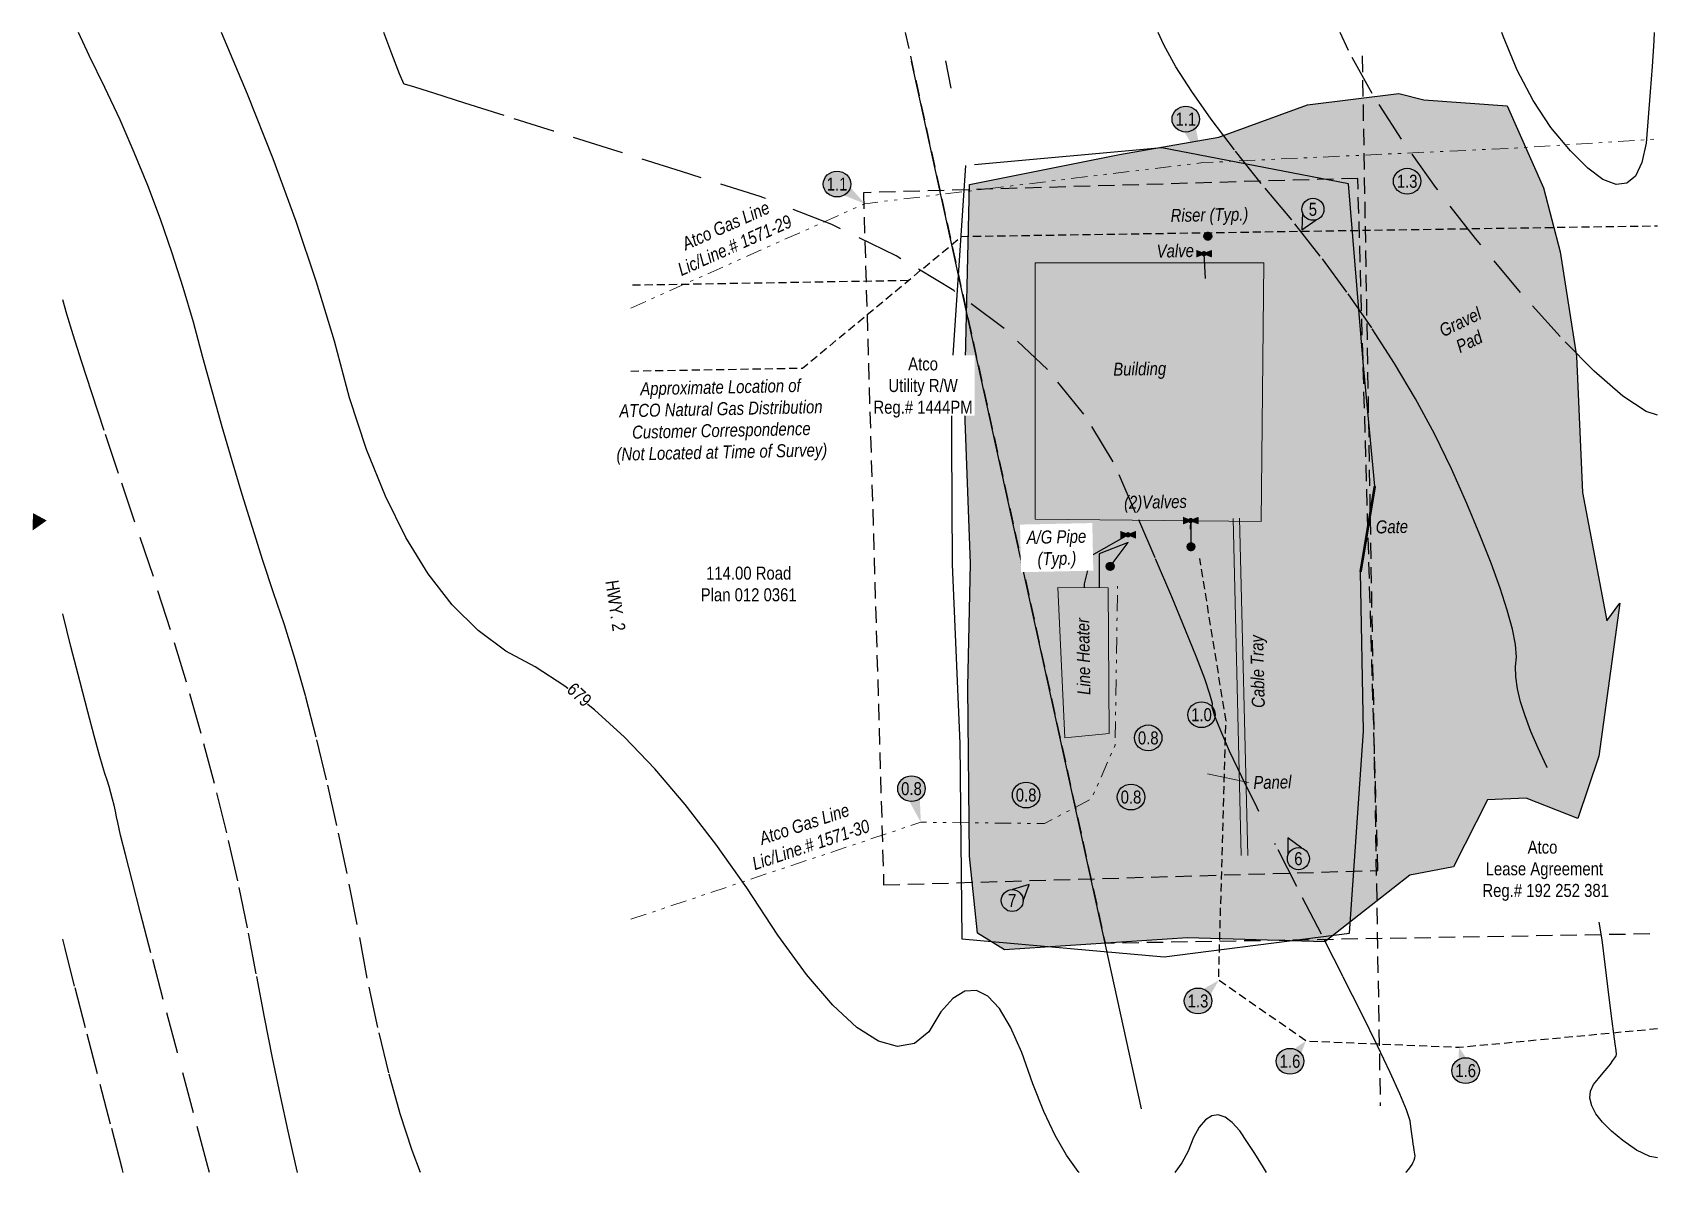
# Model space of a CAD drawing. Extents: x 74381 to 80879, y 6125508 to 6127598.
# Drawn here: x 74381 to 75633, y 6126001 to 6126879 of the extents above; entities that cross this region are included whole.
import ezdxf
from ezdxf.enums import TextEntityAlignment as Align

# ---------------------------------------------------------------- set-up
doc = ezdxf.new("R2010")
doc.units = 0
doc.header["$LTSCALE"] = 5
for name, pattern in [('CENTERLINEX33', [6.5, 2.5, -1, 0.5, -1, 0.5, -1]), ('DASHED2', [9.525, 6.35, -3.175]), ('foc-ACCESSROAD', [3.75, 2.5, -1.25]), ('foc-FLOWLINE', [3.75, 2.5, -1.25]), ('UG_PIPE', [1.875, 1.25, -0.625])]:
    doc.linetypes.add(name, pattern=pattern)
for name, color, linetype, lineweight in [('3D-CONTOURS', 7, 'Continuous', 0), ('C-EZE-T', 13, 'Continuous', 9), ('EXISTING PIPE (EXIST OR HP)', 240, 'CENTERLINEX33', 20), ('T-TEXT', 48, 'Continuous', 18)]:
    doc.layers.add(name, color=color, linetype=linetype, lineweight=lineweight)
for name, color, linetype in [('AS-FENCE-DASH', 48, 'foc-FENCE-DASH'), ('AS-PIPE-AG', 44, 'Continuous'), ('AS-PIPE-UG', 44, 'UG_PIPE'), ('AS-PIPE-UG-T', 44, 'Continuous'), ('AS-ROADS', 254, 'Continuous'), ('AS-SYMBOL', 7, 'Continuous'), ('AS-UNDERLAY-H', 141, 'Continuous'), ('C-AR', 13, 'foc-ACCESSROAD'), ('C-EZE', 13, 'foc-FLOWLINE'), ('CG-NOTES', 7, 'Continuous'), ('Contour_Line_Intermediate', 8, 'DASHED2'), ('Contour_Line_Major', 7, 'Continuous'), ('L-TITLEDB', 4, 'Continuous'), ('L-TITLEDB-T', 4, 'Continuous'), ('P-ELEVATION', 7, 'Continuous')]:
    doc.layers.add(name, color=color, linetype=linetype)
doc.styles.add('240', font='ARIALN.TTF', dxfattribs={"height": 30})
doc.styles.add('80', font='ARIALN.TTF', dxfattribs={"height": 10})
doc.styles.add('80CG', font='ARIALN.TTF', dxfattribs={"height": 10})
doc.styles.add('80L', font='ARIALN.TTF', dxfattribs={"height": 10})
doc.styles.add('foc-LtypeFont', font='ARIALN.TTF', dxfattribs={"height": 7.35})
doc.styles.get("Standard").update_dxf_attribs({"font": 'ARIALN.TTF'})
doc.linetypes.add('foc-FENCE-DASH', pattern='A,0.5,-0.5,1,-0.5,1,-0.5,1,-0.5,1,-0.5,["X",foc-LtypeFont,S=0.2,R=0,X=-0.625,Y=-0.75],-0.5', length=7.5)

# ---------------------------------------------------------------- blocks, each defined once
blk = doc.blocks.new('*U465')
at = {"layer": 'CG-NOTES', "color": 182}
blk.add_lwpolyline([(2.6, 8.1), (-8.2, 16), (-8.1, 2.6)], dxfattribs=at)
blk.add_circle((0, 0), 8.49, dxfattribs=at)
at = {"color": 182, "style": '80L'}
blk.add_attdef('#', text='', height=10, dxfattribs=at).set_placement((0, 0), align=Align.MIDDLE_CENTER)
blk = doc.blocks.new('*U467')
at = {"layer": 'CG-NOTES', "color": 182}
blk.add_lwpolyline([(8.5, -0.3), (13.1, 12.3), (0.3, 8.5)], dxfattribs=at)
blk.add_circle((0, 0), 8.49, dxfattribs=at)
at = {"color": 182, "style": '80L'}
blk.add_attdef('#', text='', height=10, dxfattribs=at).set_placement((0, 0), align=Align.MIDDLE_CENTER)
blk = doc.blocks.new('*U466')
at = {"layer": 'CG-NOTES', "color": 182}
blk.add_lwpolyline([(-8.1, -2.4), (-8.5, -15.9), (2.4, -8.1)], dxfattribs=at)
blk.add_circle((0, 0), 8.49, dxfattribs=at)
at = {"color": 182, "style": '80L'}
blk.add_attdef('#', text='', height=10, dxfattribs=at).set_placement((0, 0), align=Align.MIDDLE_CENTER)
blk = doc.blocks.new('VALVE')
h = blk.add_hatch(color=255)
h.dxf.hatch_style = 1
edge = h.paths.add_edge_path()
edge.add_line((-0.33, 0.24), (-1.2, 0.59))
edge.add_line((-1.2, 0.59), (-1.2, -0.59))
edge.add_line((-1.2, -0.59), (-0.33, -0.24))
edge.add_arc((0, 0), 0.411, 215.8775, 324.1225)
edge.add_line((0.33, -0.24), (1.2, -0.59))
edge.add_line((1.2, -0.59), (1.2, 0.59))
edge.add_line((1.2, 0.59), (0.33, 0.24))
edge.add_arc((0, 0), 0.411, 35.8775, 144.1225)
at = {"color": 48}
for p, q in [((-1.1, 0.44), (-1.1, -0.44)), ((-0.29, 0.12), (-1.1, 0.44)), ((0.29, 0.12), (1.1, 0.44)), ((1.1, 0.44), (1.1, -0.44)), ((-1.1, -0.44), (-0.29, -0.12)), ((1.1, -0.44), (0.29, -0.12))]:
    blk.add_line(p, q, dxfattribs=at)
for radius in [0.311, 0.11]:
    blk.add_circle((0, 0), radius, dxfattribs=at)
blk = doc.blocks.new('riser')
h = blk.add_hatch(color=255)
h.dxf.hatch_style = 1
edge = h.paths.add_edge_path()
edge.add_arc((0, 0), 0.7, 0, 360)
blk.add_hatch(color=48).paths.add_polyline_path([(0.58, -0.15), (-0.58, -0.15, 0.774597)])
at = {"color": 48}
blk.add_line((-0.58, -0.15), (0.58, -0.15), dxfattribs=at)
blk.add_circle((0, 0), 0.6, dxfattribs=at)
blk = doc.blocks.new('*U497')
at = {"layer": 'P-ELEVATION'}
h = blk.add_hatch(color=111, dxfattribs=at)
h.dxf.hatch_style = 1
edge = h.paths.add_edge_path()
edge.add_ellipse((0, 0), major_axis=(-10.6, 0), ratio=0.938979, start_angle=0, end_angle=360)
at = {"layer": 'P-ELEVATION', "color": 7, "flags": 128}
blk.add_lwpolyline([(0, 0, 12.5, 0, 0), (-5.1, 17.8, 0, 0, 0)], format="xyseb", dxfattribs=at)
at = {"layer": 'P-ELEVATION', "color": 7}
blk.add_ellipse((0, 0), major_axis=(-10.6, 0), ratio=0.938979, dxfattribs=at)
at = {"layer": 'P-ELEVATION', "style": '80'}
blk.add_attdef('ELEVATION', text='', height=10, dxfattribs=at).set_placement((0, 0), align=Align.MIDDLE_CENTER)
blk = doc.blocks.new('*U525')
at = {"layer": 'P-ELEVATION'}
h = blk.add_hatch(color=111, dxfattribs=at)
h.dxf.hatch_style = 1
edge = h.paths.add_edge_path()
edge.add_ellipse((0, 0), major_axis=(-10.6, 0), ratio=0.938979, start_angle=0, end_angle=360)
at = {"layer": 'P-ELEVATION', "color": 7, "flags": 128}
blk.add_lwpolyline([(0, 0, 12.5, 0, 0), (12.2, 15.7, 0, 0, 0)], format="xyseb", dxfattribs=at)
at = {"layer": 'P-ELEVATION', "color": 7}
blk.add_ellipse((0, 0), major_axis=(-10.6, 0), ratio=0.938979, dxfattribs=at)
at = {"layer": 'P-ELEVATION', "style": '80'}
blk.add_attdef('ELEVATION', text='', height=10, dxfattribs=at).set_placement((0, 0), align=Align.MIDDLE_CENTER)
blk = doc.blocks.new('*U526')
at = {"layer": 'P-ELEVATION'}
h = blk.add_hatch(color=111, dxfattribs=at)
h.dxf.hatch_style = 1
edge = h.paths.add_edge_path()
edge.add_ellipse((0, 0), major_axis=(-10.6, 0), ratio=0.938979, start_angle=0, end_angle=360)
at = {"layer": 'P-ELEVATION', "color": 7, "flags": 128}
blk.add_lwpolyline([(0, 0, 12.5, 0, 0), (15.9, 15.9, 0, 0, 0)], format="xyseb", dxfattribs=at)
at = {"layer": 'P-ELEVATION', "color": 7}
blk.add_ellipse((0, 0), major_axis=(-10.6, 0), ratio=0.938979, dxfattribs=at)
at = {"layer": 'P-ELEVATION', "style": '80'}
blk.add_attdef('ELEVATION', text='', height=10, dxfattribs=at).set_placement((0, 0), align=Align.MIDDLE_CENTER)
blk = doc.blocks.new('*U500')
at = {"layer": 'P-ELEVATION'}
h = blk.add_hatch(color=111, dxfattribs=at)
h.dxf.hatch_style = 1
edge = h.paths.add_edge_path()
edge.add_ellipse((0, 0), major_axis=(-10.6, 0), ratio=0.938979, start_angle=0, end_angle=360)
at = {"layer": 'P-ELEVATION', "color": 7, "flags": 128}
blk.add_lwpolyline([(0, 0, 12.5, 0, 0), (18.9, -4.6, 0, 0, 0)], format="xyseb", dxfattribs=at)
at = {"layer": 'P-ELEVATION', "color": 7}
blk.add_ellipse((0, 0), major_axis=(-10.6, 0), ratio=0.938979, dxfattribs=at)
at = {"layer": 'P-ELEVATION', "style": '80'}
blk.add_attdef('ELEVATION', text='', height=10, dxfattribs=at).set_placement((0, 0), align=Align.MIDDLE_CENTER)
blk = doc.blocks.new('*U524')
at = {"layer": 'P-ELEVATION'}
h = blk.add_hatch(color=111, dxfattribs=at)
h.dxf.hatch_style = 1
edge = h.paths.add_edge_path()
edge.add_ellipse((0, 0), major_axis=(-10.6, 0), ratio=0.938979, start_angle=0, end_angle=360)
at = {"layer": 'P-ELEVATION', "color": 7, "flags": 128}
blk.add_lwpolyline([(0, 0, 12.5, 0, 0), (7.2, -25.9, 0, 0, 0)], format="xyseb", dxfattribs=at)
at = {"layer": 'P-ELEVATION', "color": 7}
blk.add_ellipse((0, 0), major_axis=(-10.6, 0), ratio=0.938979, dxfattribs=at)
at = {"layer": 'P-ELEVATION', "style": '80'}
blk.add_attdef('ELEVATION', text='', height=10, dxfattribs=at).set_placement((0, 0), align=Align.MIDDLE_CENTER)
blk = doc.blocks.new('*U529')
at = {"layer": 'P-ELEVATION'}
h = blk.add_hatch(color=111, dxfattribs=at)
h.dxf.hatch_style = 1
edge = h.paths.add_edge_path()
edge.add_ellipse((0, 0), major_axis=(-10.6, 0), ratio=0.938979, start_angle=0, end_angle=360)
at = {"layer": 'P-ELEVATION', "color": 7, "flags": 128}
blk.add_lwpolyline([(0, 0, 12.5, 0, 0), (14.2, -22, 0, 0, 0)], format="xyseb", dxfattribs=at)
at = {"layer": 'P-ELEVATION', "color": 7}
blk.add_ellipse((0, 0), major_axis=(-10.6, 0), ratio=0.938979, dxfattribs=at)
at = {"layer": 'P-ELEVATION', "style": '80'}
blk.add_attdef('ELEVATION', text='', height=10, dxfattribs=at).set_placement((0, 0), align=Align.MIDDLE_CENTER)
blk = doc.blocks.new('*U528')
at = {"layer": 'P-ELEVATION'}
h = blk.add_hatch(color=111, dxfattribs=at)
h.dxf.hatch_style = 1
edge = h.paths.add_edge_path()
edge.add_ellipse((0, 0), major_axis=(-10.6, 0), ratio=0.938979, start_angle=0, end_angle=360)
at = {"layer": 'P-ELEVATION', "color": 7, "flags": 128}
blk.add_lwpolyline([(0, 0, 12.5, 0, 0), (-30.3, -1.3, 0, 0, 0)], format="xyseb", dxfattribs=at)
at = {"layer": 'P-ELEVATION', "color": 7}
blk.add_ellipse((0, 0), major_axis=(-10.6, 0), ratio=0.938979, dxfattribs=at)
at = {"layer": 'P-ELEVATION', "style": '80'}
blk.add_attdef('ELEVATION', text='', height=10, dxfattribs=at).set_placement((0, 0), align=Align.MIDDLE_CENTER)
blk = doc.blocks.new('*U527')
at = {"layer": 'P-ELEVATION'}
h = blk.add_hatch(color=111, dxfattribs=at)
h.dxf.hatch_style = 1
edge = h.paths.add_edge_path()
edge.add_ellipse((0, 0), major_axis=(-10.6, 0), ratio=0.938979, start_angle=0, end_angle=360)
at = {"layer": 'P-ELEVATION', "color": 7, "flags": 128}
blk.add_lwpolyline([(0, 0, 12.5, 0, 0), (-25.5, -5.6, 0, 0, 0)], format="xyseb", dxfattribs=at)
at = {"layer": 'P-ELEVATION', "color": 7}
blk.add_ellipse((0, 0), major_axis=(-10.6, 0), ratio=0.938979, dxfattribs=at)
at = {"layer": 'P-ELEVATION', "style": '80'}
blk.add_attdef('ELEVATION', text='', height=10, dxfattribs=at).set_placement((0, 0), align=Align.MIDDLE_CENTER)
blk = doc.blocks.new('*U523')
at = {"layer": 'P-ELEVATION'}
h = blk.add_hatch(color=111, dxfattribs=at)
h.dxf.hatch_style = 1
edge = h.paths.add_edge_path()
edge.add_ellipse((0, 0), major_axis=(-10.6, 0), ratio=0.938979, start_angle=0, end_angle=360)
at = {"layer": 'P-ELEVATION', "color": 7, "flags": 128}
blk.add_lwpolyline([(0, 0, 12.5, 0, 0), (21.3, -15.1, 0, 0, 0)], format="xyseb", dxfattribs=at)
at = {"layer": 'P-ELEVATION', "color": 7}
blk.add_ellipse((0, 0), major_axis=(-10.6, 0), ratio=0.938979, dxfattribs=at)
at = {"layer": 'P-ELEVATION', "style": '80'}
blk.add_attdef('ELEVATION', text='', height=10, dxfattribs=at).set_placement((0, 0), align=Align.MIDDLE_CENTER)
blk = doc.blocks.new('*U522')
at = {"layer": 'P-ELEVATION'}
h = blk.add_hatch(color=111, dxfattribs=at)
h.dxf.hatch_style = 1
edge = h.paths.add_edge_path()
edge.add_ellipse((0, 0), major_axis=(-10.6, 0), ratio=0.938979, start_angle=0, end_angle=360)
at = {"layer": 'P-ELEVATION', "color": 7, "flags": 128}
blk.add_lwpolyline([(0, 0, 12.5, 0, 0), (13.2, -33.5, 0, 0, 0)], format="xyseb", dxfattribs=at)
at = {"layer": 'P-ELEVATION', "color": 7}
blk.add_ellipse((0, 0), major_axis=(-10.6, 0), ratio=0.938979, dxfattribs=at)
at = {"layer": 'P-ELEVATION', "style": '80'}
blk.add_attdef('ELEVATION', text='', height=10, dxfattribs=at).set_placement((0, 0), align=Align.MIDDLE_CENTER)
blk = doc.blocks.new('*U521')
at = {"layer": 'P-ELEVATION'}
h = blk.add_hatch(color=111, dxfattribs=at)
h.dxf.hatch_style = 1
edge = h.paths.add_edge_path()
edge.add_ellipse((0, 0), major_axis=(-10.6, 0), ratio=0.938979, start_angle=0, end_angle=360)
at = {"layer": 'P-ELEVATION', "color": 7, "flags": 128}
blk.add_lwpolyline([(0, 0, 12.5, 0, 0), (-4.5, 21.2, 0, 0, 0)], format="xyseb", dxfattribs=at)
at = {"layer": 'P-ELEVATION', "color": 7}
blk.add_ellipse((0, 0), major_axis=(-10.6, 0), ratio=0.938979, dxfattribs=at)
at = {"layer": 'P-ELEVATION', "style": '80'}
blk.add_attdef('ELEVATION', text='', height=10, dxfattribs=at).set_placement((0, 0), align=Align.MIDDLE_CENTER)

msp = doc.modelspace()

# ---------------------------------------------------------------- hatches: boundary and pattern name
at = {"layer": 'AS-ROADS'}
h = msp.add_hatch(color=256, dxfattribs=at)
h.dxf.hatch_style = 1
h.paths.add_polyline_path([(75604.05, 6126439.587), (75587.85, 6126321.737), (75571.6, 6126273.787), (75531.95, 6126289.437), (75502.1, 6126288.037), (75475.85, 6126236.587), (75442.4, 6126230.137), (75376.7, 6126178.787), (75270.95, 6126181.837), (75130, 6126172.587), (75109.35, 6126185.387), (75103.25, 6126244.687), (75101.8, 6126375.037), (75103.95, 6126470.037), (75099.4, 6126594.037), (75103.1, 6126761.937), (75218.75, 6126784.987), (75295.1, 6126798.437), (75363.45, 6126823.387), (75433.75, 6126831.937), (75453, 6126827.287), (75517.25, 6126822.437), (75545.25, 6126759.537), (75558.15, 6126710.187), (75570.75, 6126629.687), (75575.2, 6126524.737), (75593.95, 6126425.887)])
at = {"layer": 'AS-SYMBOL'}
h = msp.add_hatch(color=3, dxfattribs=at)
h.dxf.hatch_style = 1
edge = h.paths.add_edge_path()
edge.add_line((74381.789, 6126508.898), (74381.388, 6126495.487))
edge.add_line((74381.388, 6126495.487), (74392.357, 6126503.212))
h.paths.add_polyline_path([(74384.22, 6126503.658), (74395.612, 6126503.658), (74395.612, 6126518.719), (74384.22, 6126518.719)], flags=25)
at = {"layer": 'AS-UNDERLAY-H'}
h = msp.add_hatch(color=254, dxfattribs=at)
h.dxf.hatch_style = 1
edge = h.paths.add_edge_path()
edge.add_arc((75364.394, 6126738.064), 21.213, 0, 360)

# ---------------------------------------------------------------- linework, layer by layer
at = {"layer": 'AS-FENCE-DASH', "flags": 128}
for points in [[(75084.568, 6126857.257), (75088.85, 6126836.137)], [(75100.1, 6126776.537), (75089.1, 6126611.337), (75089.65, 6126469.287), (75095.8, 6126331.537), (75097.2, 6126181.137), (75253.1, 6126167.187), (75395.7, 6126185.537), (75406.5, 6126340.887), (75404.35, 6126463.787), (75415.35, 6126529.737), (75406.25, 6126625.187), (75395.05, 6126762.537), (75251.25, 6126790.287), (75107.1, 6126777.237)]]:
    msp.add_lwpolyline(points, dxfattribs=at)
at = {"layer": 'AS-PIPE-AG', "flags": 128}
for points in [[(75283.75, 6126708.687), (75284.7, 6126689.687)], [(75273.25, 6126496.437), (75273.5, 6126503.187), (75273.7, 6126482.987)], [(75225.25, 6126492.237), (75196.75, 6126476.037), (75191.45, 6126454.387), (75191.45, 6126451.581)], [(75225.25, 6126486.387), (75203, 6126477.637), (75203.095, 6126451.491)], [(75211.45, 6126467.887), (75225.25, 6126486.387)]]:
    msp.add_lwpolyline(points, dxfattribs=at)
at = {"layer": 'AS-PIPE-UG', "flags": 128}
for points in [[(74842.296, 6126618.357), (74974.614, 6126620.612), (75097.068, 6126721.987), (75633.069, 6126730.201)], [(75055.968, 6126687.962), (74842.296, 6126684.334)], [(75633.069, 6126111.725), (75480.2, 6126097.337), (75362.55, 6126102.187), (75295, 6126149.137), (75300.7, 6126349.037), (75280.55, 6126474.037)]]:
    msp.add_lwpolyline(points, dxfattribs=at)
at = {"layer": 'AS-ROADS', "flags": 128}
msp.add_lwpolyline([(75604.05, 6126439.587), (75587.85, 6126321.737), (75571.6, 6126273.787), (75531.95, 6126289.437), (75502.1, 6126288.037), (75475.85, 6126236.587), (75442.4, 6126230.137), (75376.7, 6126178.787), (75270.95, 6126181.837), (75130, 6126172.587), (75109.35, 6126185.387), (75103.25, 6126244.687), (75101.8, 6126375.037), (75103.95, 6126470.037), (75099.4, 6126594.037), (75103.1, 6126761.937), (75218.75, 6126784.987), (75295.1, 6126798.437), (75363.45, 6126823.387), (75433.75, 6126831.937), (75453, 6126827.287), (75517.25, 6126822.437), (75545.25, 6126759.537), (75558.15, 6126710.187), (75570.75, 6126629.687), (75575.2, 6126524.737), (75593.95, 6126425.887)], close=True, dxfattribs=at)
at = {"layer": 'C-AR', "flags": 128}
msp.add_lwpolyline([(75405.598, 6126861.076), (75419.496, 6126052.399)], dxfattribs=at)
at = {"layer": 'C-EZE', "flags": 128}
msp.add_lwpolyline([(75053.646, 6126879.03), (75207.605, 6126177.85), (75633.069, 6126185.181)], dxfattribs=at)
at = {"layer": 'Contour_Line_Intermediate'}
for points in [[(74680.36, 6126001.133), (74673.879, 6126018.07), (74664.667, 6126046.372), (74655.829, 6126077.924), (74647.366, 6126112.728), (74639.279, 6126150.782), (74631.565, 6126192.086), (74623.776, 6126231.309), (74615.91, 6126268.45), (74607.968, 6126303.51), (74599.95, 6126336.487), (74591.855, 6126367.383), (74583.684, 6126396.196), (74575.437, 6126422.928), (74567.113, 6126447.578), (74558.924, 6126472.536), (74550.869, 6126497.802), (74542.949, 6126523.376), (74535.163, 6126549.258), (74527.511, 6126575.448), (74519.994, 6126601.946), (74512.611, 6126628.751), (74505.362, 6126655.865), (74497.492, 6126682.658), (74489, 6126709.129), (74479.887, 6126735.28), (74470.153, 6126761.11), (74459.796, 6126786.618), (74448.818, 6126811.806), (74437.219, 6126836.673), (74424.998, 6126861.218), (74416.721, 6126879.03)], [(75326.017, 6126279.141), (75324.601, 6126281.964), (75312.856, 6126305.95), (75303.52, 6126325.692), (75296.592, 6126341.189), (75292.073, 6126352.441), (75289.962, 6126359.449), (75290.26, 6126362.213), (75288.371, 6126369.536), (75284.294, 6126381.419), (75278.029, 6126397.861), (75269.577, 6126418.863), (75258.938, 6126444.424), (75246.11, 6126474.545), (75231.095, 6126509.226), (75213.893, 6126548.466), (75191.275, 6126585.192), (75163.242, 6126619.404), (75129.794, 6126651.102), (75090.931, 6126680.287), (75046.652, 6126706.958), (74996.959, 6126731.115), (74941.85, 6126752.759), (74881.326, 6126771.888), (74828.309, 6126788.644), (74782.799, 6126803.027), (74744.796, 6126815.036), (74714.299, 6126824.671), (74691.31, 6126831.933), (74675.827, 6126836.821), (74667.852, 6126839.336), (74667.383, 6126839.477), (74664.182, 6126847.228), (74658.248, 6126862.589), (74652.045, 6126879.03)], [(75548.241, 6126313.002), (75547.656, 6126314.134), (75541.073, 6126327.957), (75535.54, 6126340.826), (75531.057, 6126352.742), (75527.626, 6126363.705), (75525.245, 6126373.714), (75523.915, 6126382.769), (75523.635, 6126390.87), (75524.407, 6126398.019), (75523.619, 6126407.609), (75521.272, 6126419.642), (75517.367, 6126434.118), (75511.903, 6126451.036), (75504.88, 6126470.396), (75496.298, 6126492.199), (75486.157, 6126516.444), (75474.457, 6126543.132), (75461.286, 6126569.992), (75446.642, 6126597.026), (75430.527, 6126624.232), (75412.94, 6126651.611), (75393.881, 6126679.163), (75373.35, 6126706.887), (75351.348, 6126734.785), (75327.873, 6126762.855), (75307.215, 6126788.683), (75289.374, 6126812.27), (75274.349, 6126833.615), (75262.141, 6126852.718), (75252.75, 6126869.579), (75248.5, 6126879.03)], [(75633.069, 6126584.455), (75624.449, 6126587.241), (75606.448, 6126599.094), (75584.3, 6126618.324), (75558.005, 6126644.932), (75527.563, 6126678.915), (75492.974, 6126720.276), (75462.419, 6126759.582), (75435.899, 6126796.832), (75413.413, 6126832.026), (75394.961, 6126865.165), (75388.53, 6126879.03)], [(75630.617, 6126879.03), (75630.193, 6126872.576), (75628.834, 6126852.965), (75627.4, 6126833.305), (75625.893, 6126813.596), (75624.311, 6126793.84), (75621.042, 6126778.807), (75616.085, 6126768.498), (75609.44, 6126762.914), (75601.108, 6126762.053), (75591.088, 6126765.917), (75579.38, 6126774.504), (75565.985, 6126787.816), (75550.902, 6126805.852), (75537.244, 6126826.596), (75525.01, 6126850.047), (75514.2, 6126876.207), (75513.282, 6126879.03)], [(74585.451, 6126001.133), (74583.887, 6126007.76), (74578.231, 6126032.961), (74572.384, 6126060.203), (74566.346, 6126089.484), (74560.117, 6126120.804), (74553.698, 6126154.165), (74547.087, 6126189.565), (74539.536, 6126225.774), (74531.043, 6126262.792), (74521.61, 6126300.618), (74511.235, 6126339.253), (74499.92, 6126378.697), (74487.664, 6126418.949), (74474.467, 6126460.01), (74460.329, 6126501.88), (74447.735, 6126539.414), (74436.685, 6126572.613), (74427.179, 6126601.477), (74419.217, 6126626.005), (74412.8, 6126646.197), (74407.927, 6126662.055), (74404.687, 6126673.267)], [(74517.653, 6126001.133), (74516.395, 6126005.792), (74505.304, 6126047.178), (74492.985, 6126093.421), (74482.103, 6126134.431), (74472.66, 6126170.208), (74464.654, 6126200.751), (74458.086, 6126226.06), (74452.955, 6126246.137), (74449.263, 6126260.979), (74447.008, 6126270.588), (74446.191, 6126274.964), (74445.257, 6126279.44), (74444.208, 6126284.016), (74443.042, 6126288.691), (74441.759, 6126293.467), (74440.361, 6126298.342), (74438.846, 6126303.318), (74437.214, 6126308.393), (74435.467, 6126313.569), (74432.671, 6126323.196), (74428.827, 6126337.276), (74423.935, 6126355.807), (74417.995, 6126378.791), (74411.006, 6126406.226), (74404.687, 6126431.301)], [(75439.293, 6126001.133), (75439.734, 6126001.656), (75441.402, 6126003.613), (75442.826, 6126005.499), (75444.007, 6126007.312), (75444.943, 6126009.054), (75445.636, 6126010.724), (75446.086, 6126012.323), (75446.291, 6126013.849), (75446.253, 6126015.304), (75445.971, 6126016.687), (75445.658, 6126018.437), (75445.312, 6126020.552), (75444.934, 6126023.033), (75444.525, 6126025.881), (75444.084, 6126029.094), (75443.61, 6126032.674), (75443.105, 6126036.62), (75442.568, 6126040.931), (75439.726, 6126049.294), (75434.581, 6126061.708), (75427.131, 6126078.172), (75417.377, 6126098.688), (75405.318, 6126123.254), (75390.956, 6126151.871), (75374.289, 6126184.54), (75355.318, 6126221.259), (75338.755, 6126253.734), (75338.354, 6126254.533)], [(75633.069, 6126012.316), (75627.259, 6126013.5), (75616.996, 6126018.278), (75606.427, 6126025.803), (75597.686, 6126032.983), (75590.774, 6126039.818), (75585.691, 6126046.308), (75582.436, 6126052.453), (75581.01, 6126058.252), (75581.413, 6126063.706), (75583.644, 6126068.815), (75587.704, 6126073.579), (75591.244, 6126077.806), (75594.265, 6126081.495), (75596.767, 6126084.646), (75598.75, 6126087.261), (75600.213, 6126089.337), (75601.157, 6126090.877), (75601.581, 6126091.879), (75601.487, 6126092.343), (75601.105, 6126095.151), (75600.436, 6126100.301), (75599.479, 6126107.795), (75598.235, 6126117.631), (75596.704, 6126129.811), (75594.886, 6126144.334), (75592.78, 6126161.2), (75590.387, 6126180.408), (75588.194, 6126193.829)], [(74451.258, 6126001.133), (74450.454, 6126004.197), (74441.529, 6126038.271), (74431.384, 6126077.029), (74422.161, 6126112.519), (74413.859, 6126144.739), (74406.478, 6126173.69), (74404.687, 6126180.813)]]:
    msp.add_lwpolyline(points, dxfattribs=at)
at = {"layer": 'Contour_Line_Major'}
for points in [[(75187.689, 6126001.133), (75186.836, 6126002.015), (75177.906, 6126014.358), (75169.094, 6126029.694), (75160.398, 6126048.022), (75151.82, 6126069.343), (75143.359, 6126093.657), (75134.791, 6126113.003), (75126.115, 6126127.381), (75117.333, 6126136.793), (75108.444, 6126141.237), (75099.449, 6126140.713), (75090.346, 6126135.222), (75081.136, 6126124.764), (75071.82, 6126109.338), (75060.678, 6126100.427), (75047.71, 6126098.031), (75032.918, 6126102.151), (75016.3, 6126112.784), (74997.856, 6126129.933), (74977.588, 6126153.597), (74955.493, 6126183.776), (74931.574, 6126220.47), (74907.814, 6126254.067), (74884.212, 6126284.569), (74860.77, 6126311.973), (74837.487, 6126336.282), (74814.363, 6126357.495), (74791.398, 6126375.611), (74768.593, 6126390.631), (74745.946, 6126402.554), (74724.666, 6126418.464), (74704.753, 6126438.359), (74686.207, 6126462.241), (74669.027, 6126490.109), (74653.214, 6126521.962), (74638.768, 6126557.802), (74625.689, 6126597.628), (74613.976, 6126641.44), (74600.257, 6126686.746), (74584.531, 6126733.547), (74566.798, 6126781.842), (74547.059, 6126831.632), (74526.961, 6126879.03)], [(75331.882, 6126001.133), (75330.313, 6126003.781), (75326.723, 6126009.573), (75322.355, 6126016.411), (75317.208, 6126024.293), (75311.282, 6126033.221), (75305.567, 6126039.733), (75300.063, 6126043.828), (75294.77, 6126045.508), (75289.686, 6126044.772), (75284.814, 6126041.619), (75280.152, 6126036.051), (75275.701, 6126028.066), (75271.461, 6126017.665), (75266.575, 6126008.611), (75261.209, 6126001.133)]]:
    msp.add_lwpolyline(points, dxfattribs=at)
at = {"layer": 'EXISTING PIPE (EXIST OR HP)', "flags": 128}
for points in [[(74842.296, 6126666.798), (75022.4, 6126747.187), (75282.95, 6126778.837), (75523.55, 6126790.037), (75633.069, 6126796.949)], [(74842.296, 6126196.091), (75065.6, 6126270.837), (75160.9, 6126269.837), (75197.2, 6126288.987), (75215.3, 6126330.187), (75217.1, 6126452.637)]]:
    msp.add_lwpolyline(points, dxfattribs=at)
at = {"layer": 'L-TITLEDB', "flags": 128}
msp.add_lwpolyline([(75235.631, 6126050.211), (75058.495, 6126856.946)], dxfattribs=at)
at = {"layer": 'T-TEXT', "const_width": 2, "flags": 128}
msp.add_lwpolyline([(75404.35, 6126463.787), (75415.35, 6126529.737)], dxfattribs=at)
at = {"layer": 'T-TEXT', "flags": 128}
for points in [[(75312.45, 6126245.237), (75306.1, 6126504.887)], [(75312.45, 6126245.237), (75306.1, 6126504.887)], [(75317.449, 6126245.36), (75311.099, 6126505.01)], [(75318, 6126301.537), (75286.4, 6126308.037)]]:
    msp.add_lwpolyline(points, dxfattribs=at)
msp.add_lwpolyline([(75171.25, 6126451.737), (75176.55, 6126335.887), (75210.65, 6126339.137), (75210, 6126451.437)], close=True, dxfattribs=at)

# ---------------------------------------------------------------- block references
for name, p, values in [('*U522', (75269.727, 6126812.357), {'ELEVATION': '1.1'}), ('*U521', (75440.217, 6126764.485), {'ELEVATION': '1.3'}), ('*U523', (75001.097, 6126762.316), {'ELEVATION': '1.1'}), ('*U500', (75281.82, 6126353.663), {'ELEVATION': '1.0'}), ('*U527', (75240.794, 6126335.797), {'ELEVATION': '0.8'}), ('*U524', (75058.437, 6126296.718), {'ELEVATION': '0.8'}), ('*U529', (75146.746, 6126291.832), {'ELEVATION': '0.8'}), ('*U528', (75227.537, 6126290.257), {'ELEVATION': '0.8'}), ('*U526', (75279.149, 6126133.221), {'ELEVATION': '1.3'}), ('*U525', (75349.996, 6126086.77), {'ELEVATION': '1.6'}), ('*U497', (75485.288, 6126079.566), {'ELEVATION': '1.6'})]:
    msp.add_blockref(name, p).add_auto_attribs(values)
at = {"layer": 'AS-SYMBOL', "color": 3, "xscale": 5, "yscale": 5, "zscale": 5}
for name, p in [('riser', (75286.7, 6126722.137)), ('VALVE', (75283.75, 6126708.687)), ('VALVE', (75273.5, 6126503.187)), ('VALVE', (75225.25, 6126492.237)), ('riser', (75273.7, 6126482.987)), ('riser', (75211.45, 6126467.887))]:
    msp.add_blockref(name, p, dxfattribs=at)
at = {"layer": 'CG-NOTES'}
for name, p, values in [('*U466', (75367.64, 6126742.895), {'#': '5'}), ('*U465', (75356.458, 6126242.826), {'#': '6'}), ('*U467', (75136.004, 6126210.581), {'#': '7'})]:
    msp.add_blockref(name, p, dxfattribs=at).add_auto_attribs(values)

# ---------------------------------------------------------------- texts
at = {"layer": 'C-EZE-T', "insert": (75494.977, 6126256.673), "char_height": 10, "width": 98.6266, "attachment_point": 1, "style": '80CG'}
msp.add_mtext('\\pi38.072;Atco\\P\\pi2.5364; Lease Agreement\\P\\pi0.05; Reg.# 192 252 381', dxfattribs=at)
at = {"layer": 'L-TITLEDB-T', "style": '80L'}
msp.add_text('HWY. 2', height=10, rotation=278.245348, dxfattribs=at).set_placement((74822.714, 6126456.435))
at = {"layer": 'T-TEXT', "char_height": 10, "attachment_point": 1, "style": '80L'}
for s, width, insert, rotation in [('\\pi0.32626;{\\fArial Narrow|b0|i1|c0|p34;Riser (Typ.)}', 59.26098, (75257.652, 6126743.114), 0.989677), ('\\pi0.75941;{\\fArial Narrow|b0|i1|c0|p34;Valve}', 28.46971, (75246.443, 6126715.675), 0.989677), ('\\pi3.8563;{\\fArial Narrow|b0|i1|c0|p34;Gravel\\P\\pi10.221;Pad}', 40.82988, (75460.207, 6126651.631), 25.723254), ('\\pi0.29898;{\\fArial Narrow|b0|i1|c0|p34;Building}', 40.82988, (75213.474, 6126624.646), 0.989677), ('\\pi8.6926;{\\fArial Narrow|b0|i1|c0|p34;Gate}', 40.82988, (75407.293, 6126503.104), 0.989677), ('\\pi0.56842;{\\fArial Narrow|b0|i1|c0|p34;Cable Tray}', 56.81896, (75320.643, 6126358.221), 91.400946), ('{\\fArial Narrow|b0|i1|c0|p34;Panel}', 40.82988, (75321.685, 6126306.438), 0.989677)]:
    msp.add_mtext_dynamic_manual_height_columns(s, width=width, gutter_width=50, heights=[0], dxfattribs=dict(at, insert=insert, rotation=rotation))
at = {"layer": 'T-TEXT', "insert": (75221.554, 6126522.124), "char_height": 10, "attachment_point": 1, "rotation": 0.989677, "style": '80L', "bg_fill": 1, "box_fill_scale": 1, "bg_fill_color": 254, "bg_fill_transparency": 0}
msp.add_mtext_dynamic_manual_height_columns('\\pi0.53431;{\\fArial Narrow|b0|i1|c0|p34;(2)Valves}', width=48.45607, gutter_width=50, heights=[0], dxfattribs=at)
at = {"layer": 'T-TEXT', "insert": (75186.275, 6126368.822), "char_height": 10, "width": 60.31828, "attachment_point": 1, "rotation": 90.989677, "style": '80L'}
msp.add_mtext('{\\fArial Narrow|b0|i1|c0|p34;Line Heater}', dxfattribs=at)

# ---------------------------------------------------------------- next in the draw order: texts
at = {"layer": '3D-CONTOURS', "insert": (74802.579, 6126369.095, 33950), "char_height": 10, "attachment_point": 5, "rotation": 317.468758, "bg_fill": 3, "box_fill_scale": 1, "bg_fill_color": 256, "bg_fill_transparency": 0}
msp.add_mtext('679', dxfattribs=at)
at = {"layer": 'AS-PIPE-UG-T', "insert": (74911.856, 6126579.457), "char_height": 10, "attachment_point": 5, "rotation": 1.221612, "style": '240', "bg_fill": 3, "box_fill_scale": 1.15, "bg_fill_color": 256, "bg_fill_true_color": 256, "bg_fill_transparency": 0}
msp.add_mtext_dynamic_manual_height_columns('{\\fArial Narrow|b0|i1|c0|p34;Approximate Location of\\PATCO Natural Gas Distribution Customer Correspondence\\P(Not Located at Time of Survey)}', width=161.81214, gutter_width=44.988, heights=[0], dxfattribs=at)
at = {"layer": 'AS-PIPE-UG-T', "insert": (75170.302, 6126480.83), "char_height": 10, "attachment_point": 5, "rotation": 1.221612, "style": '240', "bg_fill": 2}
msp.add_mtext_dynamic_manual_height_columns('{\\fArial Narrow|b0|i1|c0|p34;A/G Pipe\\P(Typ.)}', width=45.66617, gutter_width=44.988, heights=[0], dxfattribs=at)
at = {"layer": 'EXISTING PIPE (EXIST OR HP)', "linetype": 'Continuous', "insert": (74867.56, 6126714.494), "char_height": 10, "attachment_point": 1, "rotation": 24.053547, "style": '80L', "bg_fill": 3, "box_fill_scale": 1.15, "bg_fill_color": 256, "bg_fill_true_color": 256, "bg_fill_transparency": 0}
msp.add_mtext_dynamic_manual_height_columns('\\pi14.187;{\\fArial Narrow|b0|i1|c0|p34;Atco Gas Line\\P\\pi3.1128;Lic/Line.# 1571-29}', width=100.05907, gutter_width=50, heights=[0], dxfattribs=at)
at = {"layer": 'L-TITLEDB-T', "insert": (74933.042, 6126454.288), "char_height": 10, "attachment_point": 5, "style": '80CG', "bg_fill": 3, "box_fill_scale": 1, "bg_fill_color": 256, "bg_fill_transparency": 0}
msp.add_mtext('\\A1;114.00 Road\\PPlan 012 0361', dxfattribs=at)

# ---------------------------------------------------------------- next in the draw order: linework, layer by layer
at = {"layer": 'C-EZE'}
msp.add_lwpolyline([(75402.178, 6126766.723), (75021.456, 6126755.614), (75037.008, 6126222.602), (75417.731, 6126233.711)], close=True, dxfattribs=at)
at = {"layer": 'T-TEXT', "flags": 128}
msp.add_lwpolyline([(75327.822, 6126502.459), (75329.8, 6126701.737), (75153.7, 6126701.737), (75153.7, 6126504.187)], close=True, dxfattribs=at)

# ---------------------------------------------------------------- next in the draw order: texts
at = {"layer": 'C-EZE-T', "insert": (75067.357, 6126605.658), "char_height": 10, "attachment_point": 5, "style": '80CG', "bg_fill": 3, "box_fill_scale": 1.15, "bg_fill_color": 256, "bg_fill_true_color": 256, "bg_fill_transparency": 0}
msp.add_mtext('\\A1;Atco\\PUtility R/W\\PReg.# 1444PM', dxfattribs=at)
at = {"layer": 'EXISTING PIPE (EXIST OR HP)', "linetype": 'Continuous', "insert": (74929.344, 6126259.167), "char_height": 10, "attachment_point": 1, "rotation": 18.506838, "style": '80L', "bg_fill": 3, "box_fill_scale": 1.15, "bg_fill_color": 256, "bg_fill_true_color": 256, "bg_fill_transparency": 0}
msp.add_mtext_dynamic_manual_height_columns('\\pi11.397;{\\fArial Narrow|b0|i1|c0|p34;Atco Gas Line\\P\\pi0;Lic/Line.# 1571-30}', width=94.47926, gutter_width=50, heights=[0], dxfattribs=at)

doc.saveas('drawing.dxf')
